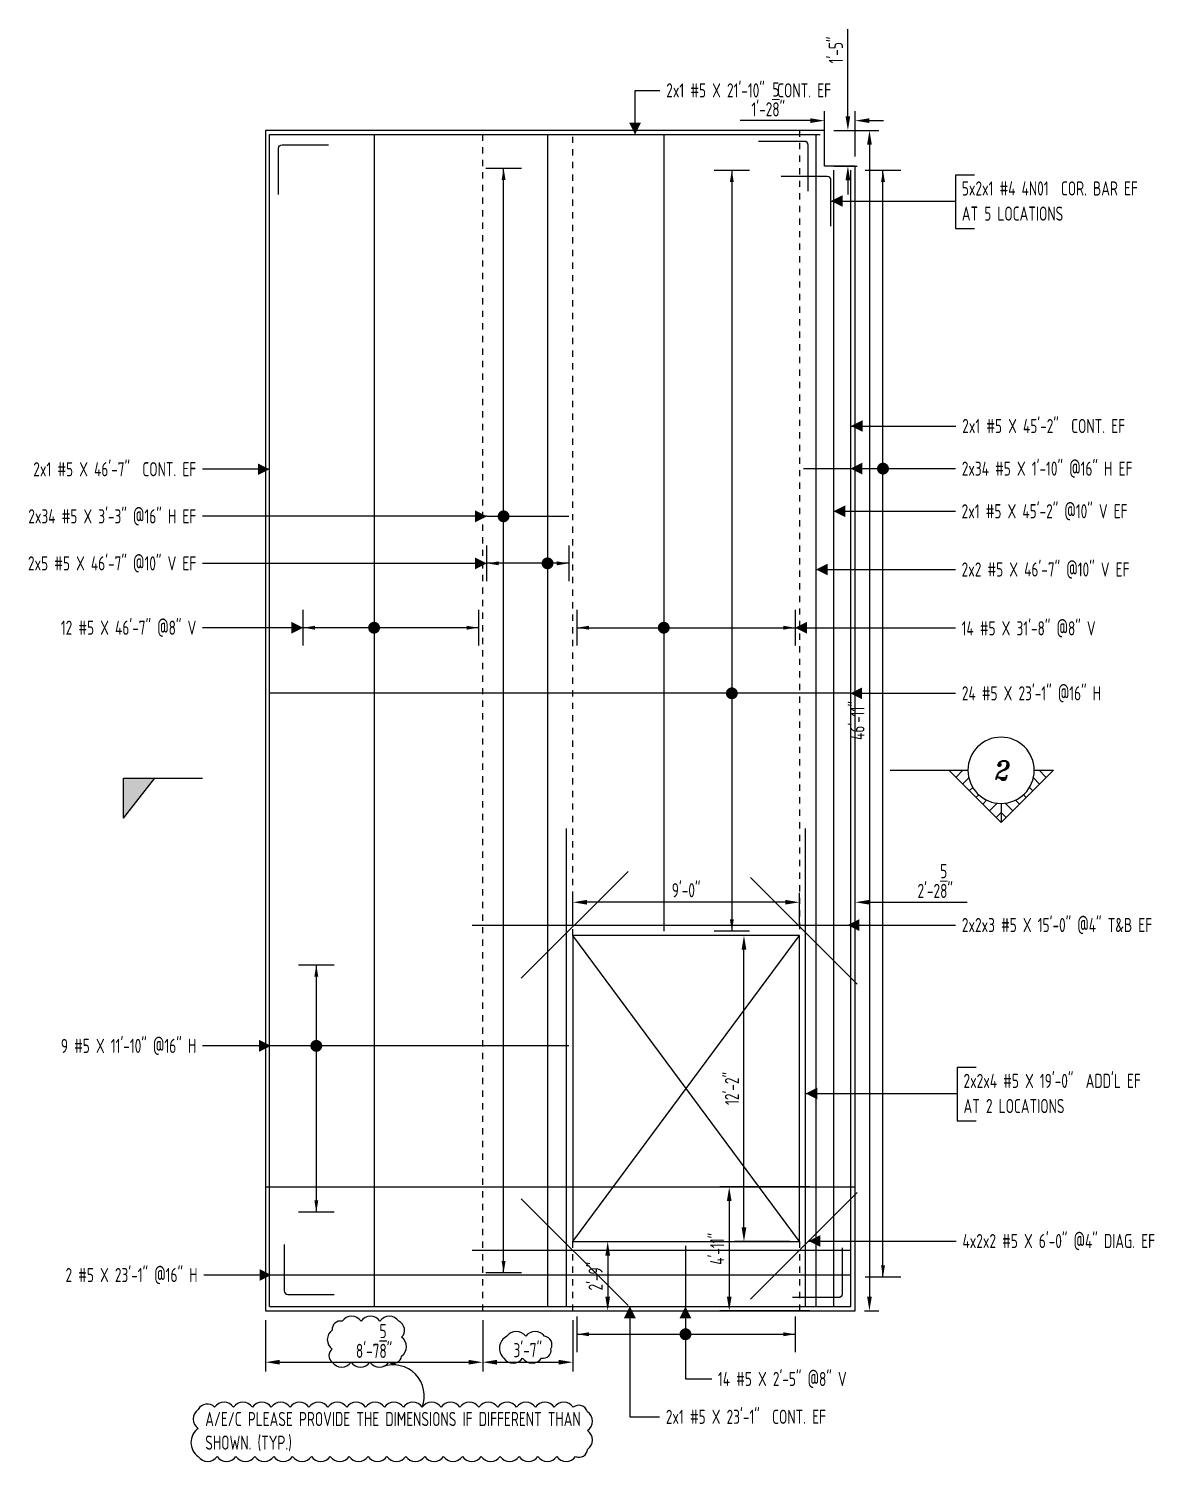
# Model space of a CAD drawing. Header units: inches. Extents: x -3675 to 38568, y -2433 to 4174.
# Drawn here: x 23704 to 24241, y 260 to 943 of the extents above; entities that cross this region are included whole.
import ezdxf
from ezdxf.enums import TextEntityAlignment as Align

# ---------------------------------------------------------------- set-up
doc = ezdxf.new("R2010")
doc.units = ezdxf.units.IN
doc.header["$MEASUREMENT"] = 0
doc.linetypes.add('HIDDEN', pattern=[6, 3, -3])
doc.layers.get('0').update_dxf_attribs({"linetype": 'CONTINUOUS'})
doc.layers.get('Defpoints').update_dxf_attribs({"linetype": 'CONTINUOUS'})
for name, color, linetype in [('0-25', 7, 'CONTINUOUS'), ('0-25TEXT', 7, 'CONTINUOUS'), ('0-35', 3, 'CONTINUOUS'), ('0-35TEXT', 3, 'CONTINUOUS'), ('3', 3, 'CONTINUOUS'), ('BAR-LBL', 2, 'CONTINUOUS'), ('DETAIL', 83, 'CONTINUOUS'), ('Hatch', 253, 'CONTINUOUS'), ('hidden', 7, 'HIDDEN'), ('RANGELAY', 7, 'CONTINUOUS'), ('REBARS', 4, 'CONTINUOUS')]:
    doc.layers.add(name, color=color, linetype=linetype)
doc.layers.add('COVER', color=6, linetype='CONTINUOUS', lineweight=0, plot=False)
doc.styles.add('AR', font='ARCHQUIK.shx', dxfattribs={"width": 0.8})
doc.styles.add('ROMANT', font='romant')
doc.dimstyles.new('CADS_DIM_48', dxfattribs={"dimscale": 48, "dimtxt": 0.09375, "dimasz": 0.09375, "dimexe": 0.0625, "dimexo": 0.0625, "dimgap": 0.09375, "dimtad": 0, "dimtih": 1, "dimtoh": 1, "dimzin": 1, "dimdsep": 46, "dimlunit": 4, "dimtxsty": 'AR', "dimblk": 'CLOSED', "dimcen": 0.1875, "dimadec": 0, "dimazin": 0, "dimtfac": 1, "dimtofl": 0, "dimtmove": 0, "dimatfit": 1, "dimldrblk": 'DOTBLANK', "dimfxl": 1, "dimtzin": 0, "dimarcsym": 0})

# ---------------------------------------------------------------- blocks, each defined once
blk = doc.blocks.new('*D441')
at = {"layer": 'COVER', "color": 0, "lineweight": -2, "transparency": 16777216}
for p, q in [((24083.32, 882.01), (24083.32, 903.66)), ((24097.95, 882.01), (24097.95, 903.66)), ((24076.57, 899.16), (24043.16, 899.16)), ((24104.7, 899.16), (24111.45, 899.16))]:
    blk.add_line(p, q, dxfattribs=at)
at = {"layer": 'COVER', "color": 0, "transparency": 16777216}
for points in [[(24076.57, 900.28), (24076.57, 898.03), (24083.32, 899.16)], [(24104.7, 900.28), (24104.7, 898.03), (24097.95, 899.16)]]:
    blk.add_solid(points, dxfattribs=at)
at = {"layer": 'Defpoints', "color": 0, "transparency": 16777216}
for p in [(24083.32, 899.16), (24083.32, 877.51), (24097.95, 877.51)]:
    blk.add_point(p, dxfattribs=at)
at = {"layer": 'COVER', "color": 0, "transparency": 16777216, "insert": (24056.49, 909.28), "char_height": 6.75, "attachment_point": 5, "style": 'AR'}
blk.add_mtext('1\'-2{\\H1.000000x;\\S5/8;}"', dxfattribs=at)
blk = doc.blocks.new('_DotBlank')
at = {"layer": '0-35', "color": 0, "lineweight": -2}
blk.add_line((-0.5, 0), (-1, 0), dxfattribs=at)
blk.add_circle((0, 0), 0.5, dxfattribs=at)
blk = doc.blocks.new('*D442')
at = {"layer": 'COVER', "color": 0, "lineweight": -2, "transparency": 16777216}
for p, q in [((24094.46, 901.26), (24094.46, 942.76)), ((24087.82, 894.51), (24098.96, 894.51)), ((24087.82, 877.51), (24098.96, 877.51)), ((24094.46, 870.76), (24094.46, 864.01))]:
    blk.add_line(p, q, dxfattribs=at)
at = {"layer": 'COVER', "color": 0, "transparency": 16777216}
for points in [[(24093.34, 901.26), (24095.59, 901.26), (24094.46, 894.51)], [(24093.34, 870.76), (24095.59, 870.76), (24094.46, 877.51)]]:
    blk.add_solid(points, dxfattribs=at)
at = {"layer": 'Defpoints', "color": 0, "transparency": 16777216}
for p in [(24083.32, 894.51), (24094.46, 894.51), (24083.32, 877.51)]:
    blk.add_point(p, dxfattribs=at)
at = {"layer": 'COVER', "color": 0, "transparency": 16777216, "insert": (24088.72, 932.87), "char_height": 6.75, "attachment_point": 5, "rotation": 90, "style": 'AR'}
blk.add_mtext('1\'-5"', dxfattribs=at)
blk = doc.blocks.new('*D443')
at = {"layer": 'COVER', "color": 0, "lineweight": -2, "transparency": 16777216}
for p, q in [((24087.82, 894.51), (24109.26, 894.51)), ((24104.76, 887.76), (24104.76, 338.26)), ((24102.45, 331.51), (24109.26, 331.51))]:
    blk.add_line(p, q, dxfattribs=at)
at = {"layer": 'COVER', "color": 0, "transparency": 16777216}
for points in [[(24103.63, 887.76), (24105.88, 887.76), (24104.76, 894.51)], [(24103.63, 338.26), (24105.88, 338.26), (24104.76, 331.51)]]:
    blk.add_solid(points, dxfattribs=at)
at = {"layer": 'Defpoints', "color": 0, "transparency": 16777216}
for p in [(24083.32, 894.51), (24097.95, 331.51), (24104.76, 331.51)]:
    blk.add_point(p, dxfattribs=at)
at = {"layer": 'COVER', "color": 0, "transparency": 16777216, "insert": (24099.01, 613.01), "char_height": 6.75, "attachment_point": 5, "rotation": 90, "style": 'AR'}
blk.add_mtext('46\'-11"', dxfattribs=at)
blk = doc.blocks.new('*D444')
at = {"layer": 'COVER', "color": 0, "lineweight": -2, "transparency": 16777216}
for p, q in [((24064.57, 526.33), (24057.82, 526.33)), ((24071.32, 515.01), (24071.32, 530.83)), ((24097.95, 515.01), (24097.95, 530.83)), ((24104.7, 526.33), (24151.4, 526.33))]:
    blk.add_line(p, q, dxfattribs=at)
at = {"layer": 'COVER', "color": 0, "transparency": 16777216}
for points in [[(24064.57, 527.46), (24064.57, 525.21), (24071.32, 526.33)], [(24104.7, 527.46), (24104.7, 525.21), (24097.95, 526.33)]]:
    blk.add_solid(points, dxfattribs=at)
at = {"layer": 'Defpoints', "color": 0, "transparency": 16777216}
for p in [(24097.95, 526.33), (24071.32, 510.51), (24097.95, 510.51)]:
    blk.add_point(p, dxfattribs=at)
at = {"layer": 'COVER', "color": 0, "transparency": 16777216, "insert": (24136.11, 536.46), "char_height": 6.75, "attachment_point": 5, "style": 'AR'}
blk.add_mtext('2\'-2{\\H1.000000x;\\S5/8;}"', dxfattribs=at)
blk = doc.blocks.new('*D445')
at = {"layer": 'COVER', "color": 0, "lineweight": -2, "transparency": 16777216}
for p, q in [((24066.82, 510.51), (24040.41, 510.51)), ((24044.91, 371.26), (24044.91, 503.76)), ((24066.82, 364.51), (24040.41, 364.51))]:
    blk.add_line(p, q, dxfattribs=at)
at = {"layer": 'COVER', "color": 0, "transparency": 16777216}
for points in [[(24043.78, 503.76), (24046.03, 503.76), (24044.91, 510.51)], [(24043.78, 371.26), (24046.03, 371.26), (24044.91, 364.51)]]:
    blk.add_solid(points, dxfattribs=at)
at = {"layer": 'Defpoints', "color": 0, "transparency": 16777216}
for p in [(24044.91, 510.51), (24071.32, 510.51), (24071.32, 364.51)]:
    blk.add_point(p, dxfattribs=at)
at = {"layer": 'COVER', "color": 0, "transparency": 16777216, "insert": (24039.17, 437.51), "char_height": 6.75, "attachment_point": 5, "rotation": 90, "style": 'AR'}
blk.add_mtext('12\'-2"', dxfattribs=at)
blk = doc.blocks.new('*D446')
at = {"layer": 'COVER', "color": 0, "lineweight": -2, "transparency": 16777216}
for p, q in [((24076.38, 390.51), (24033.37, 390.51)), ((24037.87, 383.76), (24037.87, 338.26)), ((24076.38, 331.51), (24033.37, 331.51))]:
    blk.add_line(p, q, dxfattribs=at)
at = {"layer": 'COVER', "color": 0, "transparency": 16777216}
for points in [[(24036.74, 383.76), (24038.99, 383.76), (24037.87, 390.51)], [(24036.74, 338.26), (24038.99, 338.26), (24037.87, 331.51)]]:
    blk.add_solid(points, dxfattribs=at)
at = {"layer": 'Defpoints', "color": 0, "transparency": 16777216}
for p in [(24080.88, 390.51), (24037.87, 331.51), (24080.88, 331.51)]:
    blk.add_point(p, dxfattribs=at)
at = {"layer": 'COVER', "color": 0, "transparency": 16777216, "insert": (24032.13, 361.01), "char_height": 6.75, "attachment_point": 5, "rotation": 90, "style": 'AR'}
blk.add_mtext('4\'-11"', dxfattribs=at)
blk = doc.blocks.new('*D447')
at = {"layer": 'COVER', "color": 0, "lineweight": -2, "transparency": 16777216}
for p, q in [((23982.96, 364.48), (23984.42, 364.48)), ((23979.92, 357.73), (23979.92, 338.23)), ((23982.96, 331.48), (23984.42, 331.48))]:
    blk.add_line(p, q, dxfattribs=at)
at = {"layer": 'COVER', "color": 0, "transparency": 16777216}
for points in [[(23978.79, 357.73), (23981.04, 357.73), (23979.92, 364.48)], [(23978.79, 338.23), (23981.04, 338.23), (23979.92, 331.48)]]:
    blk.add_solid(points, dxfattribs=at)
at = {"layer": 'Defpoints', "color": 0, "transparency": 16777216}
for p in [(23978.46, 364.48), (23978.46, 331.48), (23979.92, 331.48)]:
    blk.add_point(p, dxfattribs=at)
at = {"layer": 'COVER', "color": 0, "transparency": 16777216, "insert": (23974.18, 347.98), "char_height": 6.75, "attachment_point": 5, "rotation": 90, "style": 'AR'}
blk.add_mtext('2\'-9"', dxfattribs=at)
blk = doc.blocks.new('*D448')
at = {"layer": 'COVER', "color": 0, "lineweight": -2, "transparency": 16777216}
for p, q in [((23963.32, 515.01), (23963.32, 530.83)), ((24064.57, 526.33), (23970.07, 526.33)), ((24071.32, 515.01), (24071.32, 530.83))]:
    blk.add_line(p, q, dxfattribs=at)
at = {"layer": 'COVER', "color": 0, "transparency": 16777216}
for points in [[(23970.07, 527.46), (23970.07, 525.21), (23963.32, 526.33)], [(24064.57, 527.46), (24064.57, 525.21), (24071.32, 526.33)]]:
    blk.add_solid(points, dxfattribs=at)
at = {"layer": 'Defpoints', "color": 0, "transparency": 16777216}
for p in [(23963.32, 526.33), (23963.32, 510.51), (24071.32, 510.51)]:
    blk.add_point(p, dxfattribs=at)
at = {"layer": 'COVER', "color": 0, "transparency": 16777216, "insert": (24017.32, 532.07), "char_height": 6.75, "attachment_point": 5, "style": 'AR'}
blk.add_mtext('9\'-0"', dxfattribs=at)
blk = doc.blocks.new('*D494')
at = {"layer": 'Defpoints', "color": 0, "transparency": 16777216}
for p in [(23920.3, 331.51), (23963.32, 331.51), (23963.32, 306.93)]:
    blk.add_point(p, dxfattribs=at)
at = {"layer": 'DETAIL', "color": 0, "lineweight": -2, "transparency": 16777216}
for p, q in [((23920.3, 327.01), (23920.3, 302.43)), ((23963.32, 327.01), (23963.32, 302.43)), ((23927.05, 306.93), (23956.57, 306.93))]:
    blk.add_line(p, q, dxfattribs=at)
at = {"layer": 'DETAIL', "color": 0, "transparency": 16777216}
for points in [[(23927.05, 308.05), (23927.05, 305.8), (23920.3, 306.93)], [(23956.57, 308.05), (23956.57, 305.8), (23963.32, 306.93)]]:
    blk.add_solid(points, dxfattribs=at)
at = {"layer": 'DETAIL', "color": 0, "transparency": 16777216, "insert": (23941.81, 312.67), "char_height": 6.75, "attachment_point": 5, "style": 'AR'}
blk.add_mtext('3\'-7"', dxfattribs=at)
blk = doc.blocks.new('*D495')
at = {"layer": 'Defpoints', "color": 0, "transparency": 16777216}
for p in [(23816.7, 331.51), (23920.3, 331.51), (23920.3, 306.93)]:
    blk.add_point(p, dxfattribs=at)
at = {"layer": 'DETAIL', "color": 0, "lineweight": -2, "transparency": 16777216}
for p, q in [((23816.7, 327.01), (23816.7, 302.43)), ((23920.3, 327.01), (23920.3, 302.43)), ((23823.45, 306.93), (23913.55, 306.93))]:
    blk.add_line(p, q, dxfattribs=at)
at = {"layer": 'DETAIL', "color": 0, "transparency": 16777216}
for points in [[(23823.45, 308.05), (23823.45, 305.8), (23816.7, 306.93)], [(23913.55, 308.05), (23913.55, 305.8), (23920.3, 306.93)]]:
    blk.add_solid(points, dxfattribs=at)
at = {"layer": 'DETAIL', "color": 0, "transparency": 16777216, "insert": (23868.5, 317.05), "char_height": 6.75, "attachment_point": 5, "style": 'AR'}
blk.add_mtext('8\'-7{\\H1.000000x;\\S5/8;}"', dxfattribs=at)
blk = doc.blocks.new('*U574', base_point=(23950.91, 892.51))
at = {"layer": 'REBARS', "color": 0}
blk.add_lwpolyline([(23951.23, 892.51), (23951.23, 333.51)], dxfattribs=at)
blk = doc.blocks.new('rendmark')
at = {"color": 4}
blk.add_line((0, -3), (0, 3), dxfattribs=at)
blk = doc.blocks.new('rarrow')
at = {"color": 7}
blk.add_solid([(2, -0.33), (2, 0.33), (0, 0)], dxfattribs=at)
blk = doc.blocks.new('*U1764', base_point=(23961.32, 688))
at = {"layer": 'RANGELAY'}
blk.add_line((23961.32, 688), (23922.3, 688), dxfattribs=at)
at = {"layer": 'RANGELAY', "xscale": 2.834645669291339, "yscale": 2.834645669291339}
for name, p, rotation in [('rendmark', (23922.3, 688), 359.999996929531), ('rendmark', (23961.32, 688), 180), ('rarrow', (23922.3, 688), 359.999996929531), ('rarrow', (23961.32, 688), 180)]:
    blk.add_blockref(name, p, dxfattribs=dict(at, rotation=rotation))
blk = doc.blocks.new('VPM99CA49')
at = {"const_width": 1}
blk.add_lwpolyline([(-0.5, 0, 1), (0.5, 0, 1)], format="xyb", close=True, dxfattribs=at)
blk = doc.blocks.new('*U1521', base_point=(23868.19, 892.51))
at = {"layer": 'REBARS', "color": 0}
blk.add_lwpolyline([(23868.5, 892.51), (23868.5, 333.51)], dxfattribs=at)
blk = doc.blocks.new('*U1763', base_point=(23918.3, 657.28))
at = {"layer": 'RANGELAY'}
blk.add_line((23918.3, 657.28), (23834.7, 657.28), dxfattribs=at)
at = {"layer": 'RANGELAY', "xscale": 2.834645669291339, "yscale": 2.834645669291339}
for name, p, rotation in [('rendmark', (23834.7, 657.28), 359.999996929531), ('rendmark', (23918.3, 657.28), 180), ('rarrow', (23834.7, 657.28), 359.999996929531), ('rarrow', (23918.3, 657.28), 180)]:
    blk.add_blockref(name, p, dxfattribs=dict(at, rotation=rotation))
blk = doc.blocks.new('VPM99DCF3')
at = {"const_width": 1}
blk.add_lwpolyline([(-0.5, 0, 1), (0.5, 0, 1)], format="xyb", close=True, dxfattribs=at)
blk = doc.blocks.new('*U1525', base_point=(24006.98, 892.51))
at = {"layer": 'REBARS', "color": 0}
blk.add_lwpolyline([(24006.67, 892.51), (24006.67, 512.51)], dxfattribs=at)
blk = doc.blocks.new('*U1762', base_point=(23965.32, 657.28))
at = {"layer": 'RANGELAY'}
blk.add_line((23965.32, 657.28), (24069.28, 657.28), dxfattribs=at)
at = {"layer": 'RANGELAY', "xscale": 2.834645669291339, "yscale": 2.834645669291339}
for name in ['rendmark', 'rarrow']:
    blk.add_blockref(name, (23965.32, 657.28), dxfattribs=at)
at = {"layer": 'RANGELAY', "xscale": 2.834645669291339, "yscale": 2.834645669291339, "rotation": 179.999996929531}
for name in ['rendmark', 'rarrow']:
    blk.add_blockref(name, (24069.28, 657.28), dxfattribs=at)
blk = doc.blocks.new('VPM99E566')
at = {"const_width": 1}
blk.add_lwpolyline([(-0.5, 0, 1), (0.5, 0, 1)], format="xyb", close=True, dxfattribs=at)
blk = doc.blocks.new('*U743', base_point=(24087.94, 875.51))
at = {"layer": 'REBARS', "color": 0}
blk.add_lwpolyline([(24087.62, 875.51), (24087.62, 333.51)], dxfattribs=at)
blk = doc.blocks.new('*U514', base_point=(24017.32, 362.51))
at = {"layer": 'REBARS', "color": 0}
blk.add_lwpolyline([(24017.01, 362.51), (24017.01, 333.51)], dxfattribs=at)
blk = doc.blocks.new('*U1761', base_point=(23965.32, 320.27))
at = {"layer": 'RANGELAY'}
blk.add_line((23965.32, 320.27), (24069.32, 320.27), dxfattribs=at)
at = {"layer": 'RANGELAY', "xscale": 2.834645669291339, "yscale": 2.834645669291339}
for name in ['rendmark', 'rarrow']:
    blk.add_blockref(name, (23965.32, 320.27), dxfattribs=at)
at = {"layer": 'RANGELAY', "xscale": 2.834645669291339, "yscale": 2.834645669291339, "rotation": 179.9999969295311}
for name in ['rendmark', 'rarrow']:
    blk.add_blockref(name, (24069.32, 320.27), dxfattribs=at)
blk = doc.blocks.new('VPM9A1907')
at = {"const_width": 1}
blk.add_lwpolyline([(-0.5, 0, 1), (0.5, 0, 1)], format="xyb", close=True, dxfattribs=at)
blk = doc.blocks.new('leadrblk')
blk.add_lwpolyline([(0, 0, 0, 1, 0), (1, 0, 1, 1, 0)], format="xyseb")
blk = doc.blocks.new('*U742', base_point=(24095.95, 625.69))
at = {"layer": 'REBARS', "color": 0}
blk.add_lwpolyline([(24095.95, 626), (23818.95, 626)], dxfattribs=at)
blk = doc.blocks.new('*U1760', base_point=(24039.12, 875.51))
at = {"layer": 'RANGELAY'}
blk.add_line((24039.12, 875.51), (24039.12, 512.51), dxfattribs=at)
at = {"layer": 'RANGELAY', "xscale": 2.834645669291339, "yscale": 2.834645669291339}
for name, p, rotation in [('rendmark', (24039.12, 875.51), 270.0000022477541), ('rarrow', (24039.12, 875.51), 270.0000022477541), ('rarrow', (24039.12, 512.51), 89.99999917728515), ('rendmark', (24039.12, 512.51), 89.99999917728515)]:
    blk.add_blockref(name, p, dxfattribs=dict(at, rotation=rotation))
blk = doc.blocks.new('VPM9A4A83')
at = {"const_width": 1}
blk.add_lwpolyline([(-0.5, 0, 1), (0.5, 0, 1)], format="xyb", close=True, dxfattribs=at)
blk = doc.blocks.new('*U553', base_point=(24079.52, 892.51))
at = {"layer": 'REBARS', "color": 0}
blk.add_lwpolyline([(24079.2, 892.51), (24079.2, 333.51)], dxfattribs=at)
blk = doc.blocks.new('SECTARO')
at = {"linetype": 'Continuous'}
blk.add_line((33.32, 16.99), (20.13, 0), dxfattribs=at)
for p, q in [((33.32, 16.99), (33.32, 0)), ((33.32, 0), (0, 0))]:
    blk.add_line(p, q)
for points in [[(33.32, 0), (33.32, 16.99), (33.32, 0), (20.13, 0)], [(33.32, 16.99), (20.13, 0), (33.32, 0), (33.32, 16.99)]]:
    blk.add_solid(points, dxfattribs=at)
blk = doc.blocks.new('*X3')
at = {"color": 0, "linetype": 'Continuous'}
for p, q in [((-1.108, 0.2784), (-1.0748, 0.3117)), ((-1.081, 0.2171), (-1.0306, 0.2675)), ((-1.0127, 0.1969), (-0.9864, 0.2233)), ((-0.9601, 0.1612), (-0.9422, 0.1791)), ((-0.9204, 0.1125), (-0.898, 0.1349)), ((-0.895, 0.0495), (-0.8538, 0.0907)), ((-0.8561, 0), (-0.8096, 0.0465)), ((-0.7677, 0), (-0.7654, 0.0023))]:
    blk.add_line(p, q, dxfattribs=at)
blk = doc.blocks.new('*X2')
at = {"color": 0, "linetype": 'Continuous'}
for p, q in [((-1.108, 0.2784), (-1.0748, 0.3117)), ((-0.9601, 0.1612), (-0.9422, 0.1791)), ((-0.8561, 0), (-0.8096, 0.0465))]:
    blk.add_line(p, q, dxfattribs=at)
blk = doc.blocks.new('SECTNU')
at = {"linetype": 'Continuous'}
blk.add_line((-24.74, 0), (-32.81, 0), dxfattribs=at)
blk.add_line((0, 0), (-24.74, 0))
at = {"layer": '3'}
for p, q in [((-68.89, 0), (-46.81, 22.07)), ((-60.81, 0), (-68.89, 0))]:
    blk.add_line(p, q, dxfattribs=at)
at = {"layer": '3', "linetype": 'Continuous'}
blk.add_line((-46.81, 14), (-46.81, 22.07), dxfattribs=at)
at = {"layer": '3'}
for points in [[(-46.81, 22.07), (-24.74, 0), (-32.81, 0, 1)], [(-32.81, 0, 0.414214), (-46.81, 14)]]:
    blk.add_lwpolyline(points, format="xyb", dxfattribs=at)
for start, end in [(90, 180), (180, 0)]:
    blk.add_arc((-46.81, 0), 14, start, end, dxfattribs=at)
at = {"linetype": 'Continuous', "xscale": -64, "yscale": 64, "zscale": 64, "rotation": 359.9999999999999}
blk.add_blockref('*X3', (-117.73, 0), dxfattribs=at)
at = {"linetype": 'Continuous', "xscale": 64, "yscale": 64, "zscale": 64}
for name in ['*X3', '*X2']:
    blk.add_blockref(name, (24.1, 0), dxfattribs=at)
at = {"linetype": 'Continuous', "style": 'ROMANT', "oblique": 9, "width": 0.9}
blk.add_attdef('NO', text='', height=8, dxfattribs=at).set_placement((-46.81, 0), align=Align.MIDDLE)
blk = doc.blocks.new('*U1524', base_point=(23922.3, 710.11))
at = {"layer": 'REBARS', "color": 0}
blk.add_lwpolyline([(23922.3, 710.42), (23961.3, 710.42)], dxfattribs=at)
blk = doc.blocks.new('*U1759', base_point=(23930.27, 349.51))
at = {"layer": 'RANGELAY'}
blk.add_line((23930.27, 349.51), (23930.27, 876.51), dxfattribs=at)
at = {"layer": 'RANGELAY', "xscale": 2.834645669291339, "yscale": 2.834645669291339}
for name, p, rotation in [('rendmark', (23930.27, 876.51), 269.9999970328421), ('rarrow', (23930.27, 876.51), 269.9999970328421), ('rendmark', (23930.27, 349.51), 90.0000001033111), ('rarrow', (23930.27, 349.51), 90.0000001033111)]:
    blk.add_blockref(name, p, dxfattribs=dict(at, rotation=rotation))
blk = doc.blocks.new('VPM9A7422')
at = {"const_width": 1}
blk.add_lwpolyline([(-0.5, 0, 1), (0.5, 0, 1)], format="xyb", close=True, dxfattribs=at)
blk = doc.blocks.new('*U1758', base_point=(24111.21, 347.51))
at = {"layer": 'RANGELAY'}
blk.add_line((24111.21, 347.51), (24111.21, 875.51), dxfattribs=at)
at = {"layer": 'RANGELAY', "xscale": 2.834645669291339, "yscale": 2.834645669291339}
for name, p, rotation in [('rendmark', (24111.21, 875.51), 269.9999970328422), ('rarrow', (24111.21, 875.51), 269.9999970328422), ('rarrow', (24111.21, 347.51), 90.00000010331124), ('rendmark', (24111.21, 347.51), 90.00000010331124)]:
    blk.add_blockref(name, p, dxfattribs=dict(at, rotation=rotation))
blk = doc.blocks.new('VPM9A80D4')
at = {"const_width": 1}
blk.add_lwpolyline([(-0.5, 0, 1), (0.5, 0, 1)], format="xyb", close=True, dxfattribs=at)
blk = doc.blocks.new('*U552', base_point=(24073.32, 732.86))
at = {"layer": 'REBARS', "color": 0}
blk.add_lwpolyline([(24073.32, 733.17), (24095.32, 733.17)], dxfattribs=at)
blk = doc.blocks.new('*U1439', base_point=(24092.01, 337.47))
at = {"layer": 'REBARS', "color": 0}
blk.add_lwpolyline([(24091.76, 361.47), (24091.76, 339.47, -0.414214), (24090.01, 337.72), (24068.01, 337.72)], format="xyb", dxfattribs=at)
blk = doc.blocks.new('*U515', base_point=(23818.7, 333.82))
at = {"layer": 'REBARS', "color": 0}
blk.add_lwpolyline([(23818.7, 333.51), (24095.95, 333.51)], dxfattribs=at)
blk = doc.blocks.new('*U516', base_point=(23818.7, 892.2))
at = {"layer": 'REBARS', "color": 0}
blk.add_lwpolyline([(23818.7, 892.51), (24081.32, 892.51)], dxfattribs=at)
blk = doc.blocks.new('*U572', base_point=(23818.38, 333.51))
at = {"layer": 'REBARS', "color": 0}
blk.add_lwpolyline([(23818.7, 333.51), (23818.7, 892.51)], dxfattribs=at)
blk = doc.blocks.new('*U1440', base_point=(23825.42, 339.01))
at = {"layer": 'REBARS', "color": 0}
blk.add_lwpolyline([(23825.67, 363.01), (23825.67, 341.01, 0.414214), (23827.42, 339.26), (23849.42, 339.26)], format="xyb", dxfattribs=at)
blk = doc.blocks.new('*U573', base_point=(23818.38, 333.51))
at = {"layer": 'REBARS', "color": 0}
blk.add_lwpolyline([(23818.7, 333.51), (23818.7, 892.51)], dxfattribs=at)
blk = doc.blocks.new('*U1441', base_point=(23822.7, 887.92))
at = {"layer": 'REBARS', "color": 0}
blk.add_lwpolyline([(23822.95, 863.92), (23822.95, 885.92, -0.414214), (23824.7, 887.67), (23846.7, 887.67)], format="xyb", dxfattribs=at)
blk = doc.blocks.new('*U1442', base_point=(24075.78, 889.54))
at = {"layer": 'REBARS', "color": 0}
blk.add_lwpolyline([(24075.53, 865.54), (24075.53, 887.54, 0.414214), (24073.78, 889.29), (24051.78, 889.29)], format="xyb", dxfattribs=at)
blk = doc.blocks.new('*U1443', base_point=(24086.64, 872.78))
at = {"layer": 'REBARS', "color": 0}
blk.add_lwpolyline([(24086.39, 848.78), (24086.39, 870.78, 0.414214), (24084.64, 872.53), (24062.64, 872.53)], format="xyb", dxfattribs=at)
blk = doc.blocks.new('*U517', base_point=(24096.26, 333.51))
at = {"layer": 'REBARS', "color": 0}
blk.add_lwpolyline([(24095.95, 333.51), (24095.95, 875.51)], dxfattribs=at)
blk = doc.blocks.new('*U518', base_point=(23961.32, 457.51))
at = {"layer": 'REBARS', "color": 0}
blk.add_lwpolyline([(23961.32, 457.82), (23819.32, 457.82)], dxfattribs=at)
blk = doc.blocks.new('*U1757', base_point=(23840.95, 496.51))
at = {"layer": 'RANGELAY'}
blk.add_line((23840.95, 496.51), (23840.95, 378.51), dxfattribs=at)
at = {"layer": 'RANGELAY', "xscale": 2.834645669291339, "yscale": 2.834645669291339}
for name, p, rotation in [('rendmark', (23840.95, 496.51), 270.0000022477531), ('rarrow', (23840.95, 496.51), 270.0000022477531), ('rarrow', (23840.95, 378.51), 89.9999991772841), ('rendmark', (23840.95, 378.51), 89.9999991772841)]:
    blk.add_blockref(name, p, dxfattribs=dict(at, rotation=rotation))
blk = doc.blocks.new('VPM9B00C5')
at = {"const_width": 1}
blk.add_lwpolyline([(-0.5, 0, 1), (0.5, 0, 1)], format="xyb", close=True, dxfattribs=at)
blk = doc.blocks.new('*U519', base_point=(24095.95, 348.19))
at = {"layer": 'REBARS', "color": 0}
blk.add_lwpolyline([(24095.95, 348.5), (23818.95, 348.5)], dxfattribs=at)
blk = doc.blocks.new('*U520', base_point=(23938.47, 384.67))
at = {"layer": 'REBARS', "color": 0}
blk.add_lwpolyline([(23938.7, 384.89), (23989.61, 333.98)], dxfattribs=at)
blk = doc.blocks.new('*U521', base_point=(24099.12, 387.63))
at = {"layer": 'REBARS', "color": 0}
blk.add_lwpolyline([(24098.9, 387.85), (24047.99, 336.93)], dxfattribs=at)
blk = doc.blocks.new('*U522', base_point=(23938.47, 490.35))
at = {"layer": 'REBARS', "color": 0}
blk.add_lwpolyline([(23938.7, 490.13), (23989.61, 541.04)], dxfattribs=at)
blk = doc.blocks.new('*U523', base_point=(24099.12, 487.4))
at = {"layer": 'REBARS', "color": 0}
blk.add_lwpolyline([(24098.9, 487.18), (24047.99, 538.09)], dxfattribs=at)
blk = doc.blocks.new('*U1526', base_point=(24074.01, 333.51))
at = {"layer": 'REBARS', "color": 0}
blk.add_lwpolyline([(24074.32, 333.51), (24074.32, 561.51)], dxfattribs=at)
blk = doc.blocks.new('*U1527', base_point=(23960.63, 333.51))
at = {"layer": 'REBARS', "color": 0}
blk.add_lwpolyline([(23960.32, 333.51), (23960.32, 561.51)], dxfattribs=at)
blk = doc.blocks.new('*U524', base_point=(23915.32, 360.69))
at = {"layer": 'REBARS', "color": 0}
blk.add_lwpolyline([(23915.32, 360.38), (24095.32, 360.38)], dxfattribs=at)
blk = doc.blocks.new('*U525', base_point=(23915.320579, 515.147693))
at = {"layer": 'REBARS', "color": 0}
blk.add_lwpolyline([(23915.320579, 515.460193), (24095.320579, 515.460193)], dxfattribs=at)

msp = doc.modelspace()

# ---------------------------------------------------------------- linework, layer by layer
at = {"layer": '0-25'}
for p, q in [((24071.32058, 364.51201), (23963.32058, 510.51247)), ((23963.32058, 364.51201), (24071.32058, 510.51247))]:
    msp.add_line(p, q, dxfattribs=at)
at = {"layer": '0-25TEXT'}
for points in [[(23992.96664, 892.51201), (23992.96664, 913.59292), (24004.83427, 913.59292)], [(24154.82368, 873.19519), (24145.82463, 873.19519), (24145.82463, 847.69787), (24154.82368, 847.69787)], [(24086.3898, 860.82149), (24145.82463, 860.82149)], [(24095.94554, 753.49989), (24146.00016, 753.49989)], [(23818.69561, 732.87681), (23786.69558, 732.87685)], [(24095.70224, 733.17236), (24145.78297, 733.17236)], [(24087.62311, 712.84483), (24145.71126, 712.84484)], [(23922.3019, 710.42214), (23786.69558, 710.42214)], [(23922.3019, 687.96742), (23786.69558, 687.96742)], [(24079.20495, 685.05986), (24145.71126, 685.05986)], [(23834.72058, 657.27821), (23786.69706, 657.27821)], [(24069.32058, 657.27489), (24145.75925, 657.27489)], [(24095.59948, 626.00033), (24145.82463, 626.00033)], [(24094.2497, 515.46019), (24145.82463, 515.46019)], [(23819.32058, 457.8184), (23786.69706, 457.8184)], [(24155.62394, 447.49189), (24146.62489, 447.49189), (24146.62489, 421.99457), (24155.62394, 421.99457)], [(24074.3206, 435.11819), (24146.62489, 435.11819)], [(24075.77188, 364.72069), (24146.12306, 364.72069)], [(23819.49719, 348.50166), (23787.29541, 348.50166)], [(23990.46913, 333.51196), (23990.46913, 280.88844), (24004.64059, 280.88844)], [(24017.00808, 333.51195), (24017.00808, 298.92786), (24029.51372, 298.92786)]]:
    msp.add_lwpolyline(points, dxfattribs=at)
at = {"layer": '0-35'}
for points in [[(24083.32058, 894.51201), (23816.69558, 894.51201), (23816.69558, 331.51201), (24097.94558, 331.51201), (24097.94558, 877.51201), (24083.32058, 877.51201)], [(24071.32058, 510.51247), (23963.32058, 510.51247), (23963.32058, 364.51201), (24071.32058, 364.51201)]]:
    msp.add_lwpolyline(points, close=True, dxfattribs=at)
at = {"layer": 'DETAIL'}
for points in [[(23848.54924, 306.92817, 0.52056705), (23857.54924, 306.92817, 0.52056705), (23866.54924, 306.92817, 0.52056705), (23875.54924, 306.92817, 0.52056705), (23881.64019, 309.83722, 0.52056705), (23881.64019, 318.83722, 0.52056705), (23880.27368, 326.47071, 0.52056705), (23871.27368, 326.47071, 0.52056705), (23862.27368, 326.47071, 0.52056705), (23853.27368, 326.47071, 0.52056705), (23848.54924, 322.19515, 0.52056705), (23848.54924, 313.19515, 0.52056705)], [(23930.35595, 308.86099, 0.52056705), (23939.35595, 308.86099, 0.52056705), (23948.35595, 308.86099, 0.52056705), (23952.87456, 313.34239, 0.52056705), (23949.80882, 319.27666, 0.52056705), (23940.80882, 319.27666, 0.52056705), (23931.80882, 319.27666, 0.52056705)], [(23784.63728, 261.98067, 0.52056705), (23793.63728, 261.98067, 0.52056705), (23802.63728, 261.98067, 0.52056705), (23811.63728, 261.98067, 0.52056705), (23820.63728, 261.98067, 0.52056705), (23829.63728, 261.98067, 0.52056705), (23838.63728, 261.98067, 0.52056705), (23847.63728, 261.98067, 0.52056705), (23856.63728, 261.98067, 0.52056705), (23865.63728, 261.98067, 0.52056705), (23874.63728, 261.98067, 0.52056705), (23883.63728, 261.98067, 0.52056705), (23892.63728, 261.98067, 0.52056705), (23901.63728, 261.98067, 0.52056705), (23910.63728, 261.98067, 0.52056705), (23919.63728, 261.98067, 0.52056705), (23928.63728, 261.98067, 0.52056705), (23937.63728, 261.98067, 0.52056705), (23946.63728, 261.98067, 0.52056705), (23955.63728, 261.98067, 0.52056705), (23964.63728, 261.98067, 0.52056705), (23970.29795, 265.32, 0.52056705), (23970.29795, 274.32, 0.52056705), (23970.29795, 283.32, 0.52056705), (23963.45748, 285.47953, 0.52056705), (23954.45748, 285.47953, 0.52056705), (23945.45748, 285.47953, 0.52056705), (23936.45748, 285.47953, 0.52056705), (23927.45748, 285.47953, 0.52056705), (23918.45748, 285.47953, 0.52056705), (23909.45748, 285.47953, 0.52056705), (23900.45748, 285.47953, 0.52056705), (23891.45748, 285.47953, 0.52056705), (23882.45748, 285.47953, 0.52056705), (23873.45748, 285.47953, 0.52056705), (23864.45748, 285.47953, 0.52056705), (23855.45748, 285.47953, 0.52056705), (23846.45748, 285.47953, 0.52056705), (23837.45748, 285.47953, 0.52056705), (23828.45748, 285.47953, 0.52056705), (23819.45748, 285.47953, 0.52056705), (23810.45748, 285.47953, 0.52056705), (23801.45748, 285.47953, 0.52056705), (23792.45748, 285.47953, 0.52056705), (23784.63728, 284.29972, 0.52056705), (23784.63728, 275.29972, 0.52056705)]]:
    msp.add_lwpolyline(points, format="xyb", close=True, dxfattribs=at)
msp.add_arc((23877.56204, 290.78509), 14.87388, 339.10211546, 109.32289562, dxfattribs=at)
at = {"layer": 'Hatch'}
msp.add_line((23816.69558, 390.51201), (24097.94558, 390.51201), dxfattribs=at)
at = {"layer": 'hidden'}
for p, q in [((23920.3019, 331.51201), (23920.3019, 894.51201)), ((23963.32058, 510.51247), (23963.32058, 894.51201)), ((24071.32058, 894.51201), (24071.32058, 510.51247)), ((23963.32058, 331.51201), (23963.32058, 364.51201)), ((24071.32058, 364.51201), (24071.32058, 331.51201))]:
    msp.add_line(p, q, dxfattribs=at)

# ---------------------------------------------------------------- block references
ref = msp.add_blockref('SECTNU', (24114.67568, 589.26557), dxfattribs=dict(xscale=1.129181470141702, yscale=1.129181470141702, zscale=1.129181470141702, rotation=180))
ref.add_attrib('NO', '2', dxfattribs={"linetype": 'Continuous', "height": 9.03345, "style": 'ROMANT', "oblique": 9, "width": 0.9}).set_placement((24167.5357, 589.26556), align=Align.MIDDLE)
at = {"xscale": 1.129181470141702, "yscale": 1.129181470141702, "zscale": 1.129181470141702, "rotation": 180}
msp.add_blockref('SECTARO', (23786.60246, 585.59353), dxfattribs=at)
at = {"layer": '0-25TEXT'}
for name, p, xscale, yscale, rotation in [('leadrblk', (23992.96664, 892.51201), 5.623937007874017, 2.250708661417324, 90.00000153523449), ('leadrblk', (23818.69561, 732.87681), 5.623937007874017, 2.250708661417324, 180.000003070469), ('VPM9A80D4', (24111.2071, 733.17236), 2.834645669291339, 2.834645669291339, 90.00000010331122), ('leadrblk', (23922.3019, 710.42214), 5.623937007874017, 2.250708661417324, 180.000003070469), ('VPM9A7422', (23930.26719, 710.42214), 2.834645669291339, 2.834645669291339, 90.00000010331122), ('leadrblk', (23922.3019, 687.96742), 5.623937007874017, 2.250708661417324, 180.000003070469), ('VPM99CA49', (23951.22721, 688.00299), 2.834645669291338, 2.834645669291338, 179.9999999999999), ('leadrblk', (23834.72058, 657.27821), 5.623937007874017, 2.250708661417324, 180.000003070469), ('VPM99DCF3', (23868.49874, 657.28238), 2.834645669291338, 2.834645669291338, 179.9999999999999), ('VPM99E566', (24006.66508, 657.28238), 2.834645669291338, 2.834645669291338, 180), ('VPM9A4A83', (24039.11699, 626.00033), 2.834645669291338, 2.834645669291338, 90.0000022477539), ('leadrblk', (23819.32058, 457.8184), 5.623937007874017, 2.250708661417324, 180.000003070469), ('VPM9B00C5', (23840.95035, 457.81841), 2.834645669291338, 2.834645669291338, 90.0000022477539), ('leadrblk', (23819.49719, 348.50166), 5.623937007874017, 2.250708661417324, 180.000003070469), ('leadrblk', (23990.46913, 333.51196), 5.623937007874017, 2.250708661417324, 270.0000046057035), ('leadrblk', (24017.00808, 333.51195), 5.623937007874017, 2.250708661417324, 270.0000046057035), ('VPM9A1907', (24017.00808, 320.26585), 2.834645669291338, 2.834645669291338, 180)]:
    msp.add_blockref(name, p, dxfattribs=dict(at, xscale=xscale, yscale=yscale, rotation=rotation))
at = {"layer": '0-25TEXT', "xscale": 5.623937007874017, "yscale": 2.250708661417324}
for p in [(24086.3898, 860.82149), (24095.94554, 753.49989), (24095.70224, 733.17236), (24087.62311, 712.84483), (24079.20495, 685.05986), (24069.32058, 657.27489), (24095.59948, 626.00033), (24094.2497, 515.46019), (24074.3206, 435.11819), (24075.77188, 364.72069)]:
    msp.add_blockref('leadrblk', p, dxfattribs=at)
at = {"layer": 'RANGELAY'}
for name, p in [('*U1759', (23930.26719, 349.51201)), ('*U1760', (24039.11698, 875.51202)), ('*U1758', (24111.2071, 347.51201)), ('*U1764', (23961.32058, 688.00299)), ('*U1763', (23918.3019, 657.28238)), ('*U1762', (23965.32058, 657.28238)), ('*U1757', (23840.95035, 496.51247)), ('*U1761', (23965.32058, 320.26585))]:
    msp.add_blockref(name, p, dxfattribs=at)
at = {"layer": 'REBARS', "color": 4}
for name, p in [('*U572', (23818.38326, 333.51201)), ('*U573', (23818.38326, 333.51201)), ('*U516', (23818.69558, 892.19951)), ('*U1521', (23868.18624, 892.51201)), ('*U574', (23950.91471, 892.51201)), ('*U1525', (24006.97758, 892.51201)), ('*U1442', (24075.77781, 889.54031)), ('*U553', (24079.51744, 892.51201)), ('*U1441', (23822.69558, 887.92024)), ('*U743', (24087.93561, 875.51201)), ('*U517', (24096.2579, 333.51201)), ('*U1443', (24086.63981, 872.78366)), ('*U552', (24073.32058, 732.85986)), ('*U1524', (23922.3019, 710.10964)), ('*U742', (24095.94558, 625.68783)), ('*U1527', (23960.63302, 333.51201)), ('*U1526', (24074.00814, 333.51201)), ('*U522', (23938.47448, 490.35093)), ('*U523', (24099.1187, 487.3989)), ('*U525', (23915.32058, 515.14769)), ('*U518', (23961.32058, 457.5059)), ('*U520', (23938.47445, 384.67358)), ('*U521', (24099.1187, 387.62558)), ('*U1440', (23825.42388, 339.00843)), ('*U514', (24017.32058, 362.51201)), ('*U524', (23915.32058, 360.6931)), ('*U1439', (24092.01421, 337.46627)), ('*U519', (24095.94558, 348.18917)), ('*U515', (23818.69558, 333.82451))]:
    msp.add_blockref(name, p, dxfattribs=at)

# ---------------------------------------------------------------- texts
at = {"layer": '0-35TEXT', "style": 'AR', "width": 0.8}
for s, p in [('AT 5 LOCATIONS', (24148.82431, 851.44747)), ('AT 2 LOCATIONS', (24149.62457, 425.74418))]:
    msp.add_text(s, height=6.7498312, dxfattribs=at).set_placement(p)
at = {"layer": 'BAR-LBL', "style": 'AR', "width": 0.8}
for s, p in [('2x1 #5 X 21\'-10"  CONT. EF', (24007.83395, 910.21827)), ('5x2x1 #4 4N01  COR. BAR EF', (24148.82431, 863.44622)), ('2x1 #5 X 45\'-2"  CONT. EF', (24148.99985, 750.12525)), ('2x34 #5 X 1\'-10" @16" H EF', (24148.78266, 729.79772)), ('2x1 #5 X 45\'-2" @10" V EF', (24148.71095, 709.47019)), ('2x2 #5 X 46\'-7" @10" V EF', (24148.71095, 681.68522)), ('14 #5 X 31\'-8" @8" V', (24148.71403, 653.63085)), ('24 #5 X 23\'-1" @16" H', (24148.82431, 622.62568)), ('2x2x3 #5 X 15\'-0" @4" T&B EF', (24148.82431, 512.08555)), ('2x2x4 #5 X 19\'-0"  ADD\'L EF', (24149.62457, 437.74292)), ('4x2x2 #5 X 6\'-0" @4" DIAG. EF', (24149.12274, 361.34604)), ('14 #5 X 2\'-5" @8" V', (24032.51341, 295.55322)), ('2x1 #5 X 23\'-1"  CONT. EF', (24007.64028, 277.51379))]:
    msp.add_text(s, height=6.7492913, dxfattribs=at).set_placement(p)
for s, p in [('2x1 #5 X 46\'-7"  CONT. EF', (23783.69589, 729.5022)), ('2x34 #5 X 3\'-3" @16" H EF', (23783.69589, 707.04749)), ('2x5 #5 X 46\'-7" @10" V EF', (23783.69589, 684.59278)), ('12 #5 X 46\'-7" @8" V', (23783.69737, 653.90356)), ('9 #5 X 11\'-10" @16" H', (23783.69737, 454.44375)), ('2 #5 X 23\'-1" @16" H', (23784.29573, 345.12701))]:
    msp.add_text(s, height=6.7492913, dxfattribs=at).set_placement(p, align=Align.RIGHT)
at = {"layer": 'DETAIL', "insert": (23787.98777, 283.19356), "char_height": 6.7498312, "width": 190.9524352, "attachment_point": 1, "style": 'AR'}
msp.add_mtext('A/E/C PLEASE PROVIDE THE DIMENSIONS IF DIFFERENT THAN SHOWN. (TYP.)', dxfattribs=at)

# ---------------------------------------------------------------- dimensions: what is measured, and where the dimension line sits
at = {"layer": 'COVER'}
for base, p1, p2, angle, picture, middle in [((24094.46303, 894.51201), (24083.32058, 877.51201), (24083.32058, 894.51201), 90, '*D442', (24094.46303, 932.87076)), ((24083.32058, 899.15949), (24097.94558, 877.51201), (24083.32058, 877.51201), 180, '*D441', (24056.49127, 899.15949)), ((24097.94558, 526.33267), (24071.32058, 510.51247), (24097.94558, 510.51247), 180, '*D444', (24136.11084, 526.33267)), ((24044.90781, 510.51247), (24071.32058, 364.51201), (24071.32058, 510.51247), 90, '*D445', (24044.90781, 437.51224))]:
    dim = msp.add_linear_dim(base=base, p1=p1, p2=p2, angle=angle, dimstyle='CADS_DIM_48', override={"dimscale": 72, "dimgap": 0.03125, "dimtad": 1, "dimtih": 0, "dimtoh": 0, "dimdec": 3, "dimtdec": 3}, dxfattribs=at)
    dim.commit()
    dim.dimension.update_dxf_attribs({"geometry": picture, "text_midpoint": middle, "dimtype": 160})
for base, p1, p2, picture, middle in [((24104.75594, 331.51201), (24083.32058, 894.51201), (24097.94558, 331.51201), '*D443', (24099.01456, 613.01201)), ((24037.86827, 331.51201), (24080.8796, 390.51201), (24080.8796, 331.51201), '*D446', (24032.12689, 361.01201)), ((23979.91662, 331.47765), (23978.45517, 364.47765), (23978.45517, 331.47765), '*D447', (23974.17525, 347.97765))]:
    dim = msp.add_linear_dim(base=base, p1=p1, p2=p2, angle=90, dimstyle='CADS_DIM_48', override={"dimscale": 72, "dimgap": 0.03125, "dimtad": 1, "dimtih": 0, "dimtoh": 0, "dimdec": 3, "dimtdec": 3}, dxfattribs=at)
    dim.commit()
    dim.dimension.update_dxf_attribs({"geometry": picture, "text_midpoint": middle})
dim = msp.add_linear_dim(base=(23963.32058, 526.33267), p1=(24071.32058, 510.51247), p2=(23963.32058, 510.51247), dimstyle='CADS_DIM_48', override={"dimscale": 72, "dimgap": 0.03125, "dimtad": 1, "dimtih": 0, "dimtoh": 0, "dimdec": 3, "dimtdec": 3}, dxfattribs=at)
dim.commit()
dim.dimension.update_dxf_attribs({"geometry": '*D448', "text_midpoint": (24017.32058, 526.33267), "dimtype": 160})
at = {"layer": 'DETAIL'}
for base, p1, p2, picture, middle in [((23920.3019, 306.92817), (23816.69558, 331.51201), (23920.3019, 331.51201), '*D495', (23868.49874, 317.05317)), ((23963.32058, 306.92817), (23920.3019, 331.51201), (23963.32058, 331.51201), '*D494', (23941.81124, 312.66955))]:
    dim = msp.add_linear_dim(base=base, p1=p1, p2=p2, dimstyle='CADS_DIM_48', override={"dimscale": 72, "dimgap": 0.03125, "dimtad": 1, "dimtih": 0, "dimtoh": 0, "dimdec": 3, "dimtdec": 3}, dxfattribs=at)
    dim.commit()
    dim.dimension.update_dxf_attribs({"geometry": picture, "text_midpoint": middle})

doc.saveas('drawing.dxf')
